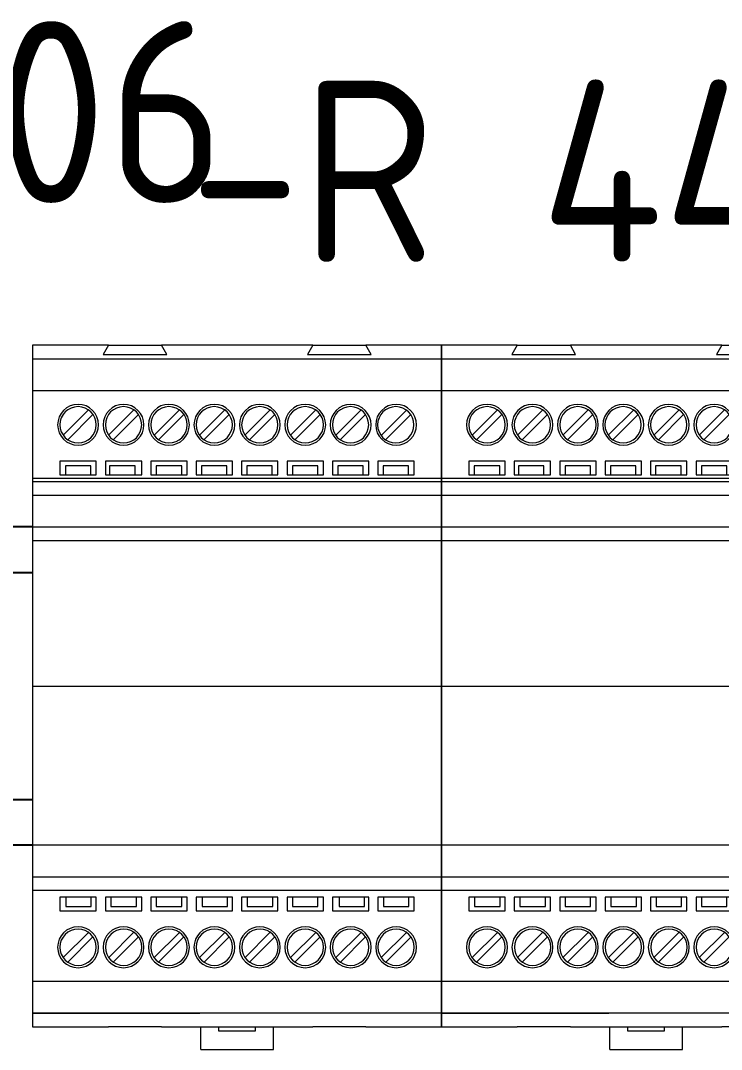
# Model space of a CAD drawing. Header units: millimetres. Extents: x 0 to 69574, y -5 to 41746.
# Drawn here: x 45949.9 to 46027, y 16584.4 to 16697.6 of the extents above; entities that cross this region are included whole.
import ezdxf
from ezdxf.enums import TextEntityAlignment as Align

# ---------------------------------------------------------------- set-up
doc = ezdxf.new("R2010")
doc.units = ezdxf.units.MM
doc.set_wipeout_variables(frame=1)
doc.layers.add('000-PI-Oprema', color=30, linetype='Continuous', lineweight=5)
doc.layers.add('000-PI_TEXT', color=7, linetype='Continuous')
doc.layers.add('004-PI-DIN Šina', color=3, linetype='Continuous')
doc.styles.add('PI0', font='isocpeur.ttf', dxfattribs={"width": 0.9})

# ---------------------------------------------------------------- blocks, each defined once
blk = doc.blocks.new('*U468')
at = {"layer": '004-PI-DIN Šina'}
blk.add_lwpolyline([(280, -17.5), (280, 17.5), (0, 17.5), (0, -17.5)], close=True, dxfattribs=at)
for points in [[(0, 12.5), (280, 12.5)], [(0, -12.5), (280, -12.5)]]:
    blk.add_lwpolyline(points, dxfattribs=at)
blk = doc.blocks.new('Diode block- 8 - 2954882')
at = {"layer": '000-PI-Oprema'}
for p, q in [((38051.77, 30782.32), (38051.77, 30782.32)), ((38051.77, 30782.32), (38059.77, 30782.32)), ((38059.77, 30782.32), (38059.77, 30782.32))]:
    blk.add_line(p, q, dxfattribs=at)
blk.add_wipeout([(38033.27, 30859.82), (38078.27, 30859.82), (38078.27, 30784.82), (38033.27, 30784.82)]).dxf.layer = '000-PI-Oprema'
for p, q in [((38033.27, 30859.82), (38033.27, 30854.82)), ((38033.27, 30859.82), (38033.27, 30859.82)), ((38041.6, 30859.82), (38033.27, 30859.82)), ((38036.77, 30859.82), (38036.77, 30859.82)), ((38039.77, 30859.82), (38039.77, 30859.82)), ((38041.6, 30859.82), (38041.02, 30858.82)), ((38041.6, 30859.82), (38041.6, 30859.82)), ((38041.6, 30859.82), (38047.44, 30859.82)), ((38041.77, 30859.82), (38041.77, 30859.82)), ((38044.77, 30859.82), (38044.77, 30859.82)), ((38046.77, 30859.82), (38046.77, 30859.82)), ((38047.44, 30859.82), (38047.44, 30859.82)), ((38064.1, 30859.82), (38047.44, 30859.82)), ((38048.02, 30858.82), (38047.44, 30859.82)), ((38049.77, 30859.82), (38049.77, 30859.82)), ((38051.77, 30859.82), (38051.77, 30859.82)), ((38054.77, 30859.82), (38054.77, 30859.82)), ((38056.77, 30859.82), (38056.77, 30859.82)), ((38059.77, 30859.82), (38059.77, 30859.82)), ((38061.77, 30859.82), (38061.77, 30859.82)), ((38064.1, 30859.82), (38063.52, 30858.82)), ((38064.1, 30859.82), (38064.1, 30859.82)), ((38064.1, 30859.82), (38069.94, 30859.82)), ((38064.77, 30859.82), (38064.77, 30859.82)), ((38066.77, 30859.82), (38066.77, 30859.82)), ((38069.77, 30859.82), (38069.77, 30859.82)), ((38069.94, 30859.82), (38069.94, 30859.82)), ((38078.27, 30859.82), (38069.94, 30859.82)), ((38070.52, 30858.82), (38069.94, 30859.82)), ((38071.77, 30859.82), (38071.77, 30859.82)), ((38074.77, 30859.82), (38074.77, 30859.82)), ((38078.27, 30859.82), (38078.27, 30859.82)), ((38078.27, 30854.82), (38078.27, 30859.82)), ((38033.27, 30858.32), (38078.27, 30858.32)), ((38033.27, 30858.32), (38078.27, 30858.32)), ((38041.02, 30858.82), (38041.02, 30858.82)), ((38041.02, 30858.82), (38048.02, 30858.82)), ((38048.02, 30858.82), (38048.02, 30858.82)), ((38063.52, 30858.82), (38070.52, 30858.82)), ((38063.52, 30858.82), (38063.52, 30858.82)), ((38070.52, 30858.82), (38070.52, 30858.82)), ((38033.27, 30854.82), (38033.27, 30845.21)), ((38078.27, 30854.82), (38033.27, 30854.82)), ((38078.27, 30845.21), (38078.27, 30854.82)), ((38039.42, 30852.71), (38036.63, 30849.93)), ((38038.27, 30853.32), (38038.27, 30853.32)), ((38038.27, 30853.07), (38038.27, 30853.07)), ((38039.42, 30852.71), (38039.42, 30852.71)), ((38044.42, 30852.71), (38041.63, 30849.93)), ((38043.27, 30853.32), (38043.27, 30853.32)), ((38043.27, 30853.07), (38043.27, 30853.07)), ((38044.42, 30852.71), (38044.42, 30852.71)), ((38049.42, 30852.71), (38046.63, 30849.93)), ((38048.27, 30853.32), (38048.27, 30853.32)), ((38048.27, 30853.07), (38048.27, 30853.07)), ((38049.42, 30852.71), (38049.42, 30852.71)), ((38051.62, 30849.92), (38054.41, 30852.71)), ((38053.25, 30853.07), (38053.25, 30853.07)), ((38053.27, 30853.32), (38053.27, 30853.32)), ((38054.41, 30852.71), (38054.42, 30852.71)), ((38054.42, 30852.71), (38054.42, 30852.71)), ((38059.42, 30852.71), (38056.63, 30849.93)), ((38058.27, 30853.32), (38058.27, 30853.32)), ((38058.27, 30853.07), (38058.27, 30853.07)), ((38059.42, 30852.71), (38059.42, 30852.71)), ((38064.42, 30852.71), (38061.63, 30849.93)), ((38063.27, 30853.32), (38063.27, 30853.32)), ((38063.27, 30853.07), (38063.27, 30853.07)), ((38064.42, 30852.71), (38064.42, 30852.71)), ((38066.62, 30849.92), (38069.41, 30852.71)), ((38068.25, 30853.07), (38068.25, 30853.07)), ((38068.27, 30853.32), (38068.27, 30853.32)), ((38069.41, 30852.71), (38069.41, 30852.71)), ((38071.61, 30849.91), (38074.4, 30852.7)), ((38073.23, 30853.07), (38073.23, 30853.07)), ((38073.27, 30853.32), (38073.27, 30853.32)), ((38074.4, 30852.7), (38074.4, 30852.7)), ((38037.13, 30849.43), (38039.91, 30852.22)), ((38039.91, 30852.22), (38039.91, 30852.22)), ((38042.13, 30849.43), (38044.91, 30852.22)), ((38044.91, 30852.22), (38044.91, 30852.22)), ((38047.13, 30849.43), (38049.91, 30852.22)), ((38049.91, 30852.22), (38049.91, 30852.22)), ((38052.12, 30849.43), (38054.9, 30852.21)), ((38054.91, 30852.22), (38054.9, 30852.21)), ((38054.91, 30852.22), (38054.91, 30852.22)), ((38057.13, 30849.43), (38059.91, 30852.22)), ((38059.91, 30852.22), (38059.91, 30852.22)), ((38062.13, 30849.43), (38064.91, 30852.22)), ((38064.91, 30852.22), (38064.91, 30852.22)), ((38069.9, 30852.21), (38067.12, 30849.43)), ((38069.9, 30852.21), (38069.9, 30852.21)), ((38074.89, 30852.2), (38072.11, 30849.42)), ((38074.89, 30852.2), (38074.89, 30852.2)), ((38036.63, 30849.93), (38036.63, 30849.93)), ((38037.13, 30849.43), (38037.13, 30849.43)), ((38041.63, 30849.93), (38041.63, 30849.93)), ((38042.13, 30849.43), (38042.13, 30849.43)), ((38046.63, 30849.93), (38046.63, 30849.93)), ((38047.13, 30849.43), (38047.13, 30849.43)), ((38051.62, 30849.92), (38051.62, 30849.92)), ((38052.12, 30849.43), (38052.12, 30849.43)), ((38056.63, 30849.93), (38056.63, 30849.93)), ((38057.13, 30849.43), (38057.13, 30849.43)), ((38061.63, 30849.93), (38061.63, 30849.93)), ((38062.13, 30849.43), (38062.13, 30849.43)), ((38066.62, 30849.92), (38066.62, 30849.92)), ((38067.12, 30849.43), (38067.12, 30849.43)), ((38071.61, 30849.91), (38071.61, 30849.91)), ((38072.11, 30849.42), (38072.11, 30849.42)), ((38038.27, 30849.07), (38038.27, 30849.07)), ((38038.27, 30848.82), (38038.27, 30848.82)), ((38043.27, 30849.07), (38043.27, 30849.07)), ((38043.27, 30848.82), (38043.27, 30848.82)), ((38048.27, 30849.07), (38048.27, 30849.07)), ((38048.27, 30848.82), (38048.27, 30848.82)), ((38053.25, 30849.07), (38053.25, 30849.07)), ((38053.27, 30848.82), (38053.27, 30848.82)), ((38058.27, 30849.07), (38058.27, 30849.07)), ((38058.27, 30848.82), (38058.27, 30848.82)), ((38063.27, 30849.07), (38063.27, 30849.07)), ((38063.27, 30848.82), (38063.27, 30848.82)), ((38068.25, 30849.07), (38068.25, 30849.07)), ((38068.27, 30848.82), (38068.27, 30848.82)), ((38073.23, 30849.07), (38073.23, 30849.07)), ((38073.27, 30848.82), (38073.27, 30848.82)), ((38036.27, 30847.07), (38036.27, 30845.57)), ((38040.27, 30847.07), (38036.27, 30847.07)), ((38036.27, 30847.07), (38036.27, 30847.07)), ((38040.27, 30845.57), (38040.27, 30847.07)), ((38040.27, 30847.07), (38040.27, 30847.07)), ((38041.27, 30847.07), (38041.27, 30845.57)), ((38045.27, 30847.07), (38041.27, 30847.07)), ((38041.27, 30847.07), (38041.27, 30847.07)), ((38045.27, 30845.57), (38045.27, 30847.07)), ((38045.27, 30847.07), (38045.27, 30847.07)), ((38050.27, 30847.07), (38046.27, 30847.07)), ((38046.27, 30847.07), (38046.27, 30845.57)), ((38046.27, 30847.07), (38046.27, 30847.07)), ((38050.27, 30845.57), (38050.27, 30847.07)), ((38050.27, 30847.07), (38050.27, 30847.07)), ((38051.27, 30847.07), (38051.27, 30845.57)), ((38055.27, 30847.07), (38051.27, 30847.07)), ((38051.27, 30847.07), (38051.27, 30847.07)), ((38055.27, 30845.57), (38055.27, 30847.07)), ((38055.27, 30847.07), (38055.27, 30847.07)), ((38060.27, 30847.07), (38056.27, 30847.07)), ((38056.27, 30847.07), (38056.27, 30845.57)), ((38056.27, 30847.07), (38056.27, 30847.07)), ((38060.27, 30845.57), (38060.27, 30847.07)), ((38060.27, 30847.07), (38060.27, 30847.07)), ((38061.27, 30847.07), (38061.27, 30845.57)), ((38065.27, 30847.07), (38061.27, 30847.07)), ((38061.27, 30847.07), (38061.27, 30847.07)), ((38065.27, 30845.57), (38065.27, 30847.07)), ((38065.27, 30847.07), (38065.27, 30847.07)), ((38066.27, 30847.07), (38066.27, 30845.57)), ((38070.27, 30847.07), (38066.27, 30847.07)), ((38066.27, 30847.07), (38066.27, 30847.07)), ((38070.27, 30845.57), (38070.27, 30847.07)), ((38070.27, 30847.07), (38070.27, 30847.07)), ((38071.27, 30847.07), (38071.27, 30845.57)), ((38075.27, 30847.07), (38071.27, 30847.07)), ((38071.27, 30847.07), (38071.27, 30847.07)), ((38075.27, 30845.57), (38075.27, 30847.07)), ((38075.27, 30847.07), (38075.27, 30847.07)), ((38036.87, 30846.57), (38036.87, 30845.57)), ((38039.67, 30846.57), (38036.87, 30846.57)), ((38036.87, 30846.57), (38036.87, 30846.57)), ((38039.67, 30845.57), (38039.67, 30846.57)), ((38039.67, 30846.57), (38039.67, 30846.57)), ((38041.74, 30846.57), (38041.74, 30845.57)), ((38044.54, 30846.57), (38041.74, 30846.57)), ((38041.74, 30846.57), (38041.74, 30846.57)), ((38044.54, 30845.57), (38044.54, 30846.57)), ((38044.54, 30846.57), (38044.54, 30846.57)), ((38046.87, 30846.57), (38046.87, 30845.57)), ((38049.67, 30846.57), (38046.87, 30846.57)), ((38046.87, 30846.57), (38046.87, 30846.57)), ((38049.67, 30845.57), (38049.67, 30846.57)), ((38049.67, 30846.57), (38049.67, 30846.57)), ((38051.85, 30846.57), (38051.85, 30845.57)), ((38054.65, 30846.57), (38051.85, 30846.57)), ((38051.85, 30846.57), (38051.85, 30846.57)), ((38054.65, 30845.57), (38054.65, 30846.57)), ((38054.65, 30846.57), (38054.65, 30846.57)), ((38056.83, 30846.57), (38056.83, 30845.57)), ((38059.63, 30846.57), (38056.83, 30846.57)), ((38056.83, 30846.57), (38056.83, 30846.57)), ((38059.63, 30845.57), (38059.63, 30846.57)), ((38059.63, 30846.57), (38059.63, 30846.57)), ((38061.87, 30846.57), (38061.87, 30845.57)), ((38064.67, 30846.57), (38061.87, 30846.57)), ((38061.87, 30846.57), (38061.87, 30846.57)), ((38064.67, 30845.57), (38064.67, 30846.57)), ((38064.67, 30846.57), (38064.67, 30846.57)), ((38066.85, 30846.57), (38066.85, 30845.57)), ((38069.65, 30846.57), (38066.85, 30846.57)), ((38066.85, 30846.57), (38066.85, 30846.57)), ((38069.65, 30845.57), (38069.65, 30846.57)), ((38069.65, 30846.57), (38069.65, 30846.57)), ((38071.83, 30846.57), (38071.83, 30845.57)), ((38074.63, 30846.57), (38071.83, 30846.57)), ((38071.83, 30846.57), (38071.83, 30846.57)), ((38074.63, 30845.57), (38074.63, 30846.57)), ((38074.63, 30846.57), (38074.63, 30846.57)), ((38033.27, 30845.21), (38033.27, 30844.82)), ((38033.27, 30845.21), (38078.27, 30845.21)), ((38033.27, 30844.82), (38033.27, 30844.82)), ((38033.27, 30844.82), (38033.27, 30843.32)), ((38033.27, 30844.82), (38078.27, 30844.82)), ((38036.27, 30845.57), (38040.27, 30845.57)), ((38036.27, 30845.57), (38036.27, 30845.57)), ((38036.87, 30845.57), (38036.87, 30845.57)), ((38039.67, 30845.57), (38039.67, 30845.57)), ((38040.27, 30845.57), (38040.27, 30845.57)), ((38041.27, 30845.57), (38045.27, 30845.57)), ((38041.27, 30845.57), (38041.27, 30845.57)), ((38041.74, 30845.57), (38041.74, 30845.57)), ((38044.54, 30845.57), (38044.54, 30845.57)), ((38045.27, 30845.57), (38045.27, 30845.57)), ((38046.27, 30845.57), (38050.27, 30845.57)), ((38046.27, 30845.57), (38046.27, 30845.57)), ((38046.87, 30845.57), (38046.87, 30845.57)), ((38049.67, 30845.57), (38049.67, 30845.57)), ((38050.27, 30845.57), (38050.27, 30845.57)), ((38051.27, 30845.57), (38055.27, 30845.57)), ((38051.27, 30845.57), (38051.27, 30845.57)), ((38051.85, 30845.57), (38051.85, 30845.57)), ((38054.65, 30845.57), (38054.65, 30845.57)), ((38055.27, 30845.57), (38055.27, 30845.57)), ((38056.27, 30845.57), (38060.27, 30845.57)), ((38056.27, 30845.57), (38056.27, 30845.57)), ((38056.83, 30845.57), (38056.83, 30845.57)), ((38059.63, 30845.57), (38059.63, 30845.57)), ((38060.27, 30845.57), (38060.27, 30845.57)), ((38061.27, 30845.57), (38065.27, 30845.57)), ((38061.27, 30845.57), (38061.27, 30845.57)), ((38061.87, 30845.57), (38061.87, 30845.57)), ((38064.67, 30845.57), (38064.67, 30845.57)), ((38065.27, 30845.57), (38065.27, 30845.57)), ((38066.27, 30845.57), (38070.27, 30845.57)), ((38066.27, 30845.57), (38066.27, 30845.57)), ((38066.85, 30845.57), (38066.85, 30845.57)), ((38069.65, 30845.57), (38069.65, 30845.57)), ((38070.27, 30845.57), (38070.27, 30845.57)), ((38071.27, 30845.57), (38075.27, 30845.57)), ((38071.27, 30845.57), (38071.27, 30845.57)), ((38071.83, 30845.57), (38071.83, 30845.57)), ((38074.63, 30845.57), (38074.63, 30845.57)), ((38075.27, 30845.57), (38075.27, 30845.57)), ((38078.27, 30844.82), (38078.27, 30845.21)), ((38078.27, 30843.32), (38078.27, 30844.82)), ((38078.27, 30844.82), (38078.27, 30844.82)), ((38033.27, 30843.32), (38033.27, 30801.32)), ((38033.27, 30843.32), (38033.27, 30843.32)), ((38033.27, 30843.32), (38078.27, 30843.32)), ((38078.27, 30843.32), (38078.27, 30843.32)), ((38078.27, 30801.32), (38078.27, 30843.32)), ((38033.27, 30839.82), (38033.27, 30839.82)), ((38078.27, 30839.82), (38033.27, 30839.82)), ((38078.27, 30839.82), (38033.27, 30839.82)), ((38078.27, 30839.82), (38078.27, 30839.82)), ((38033.27, 30838.32), (38033.27, 30838.32)), ((38033.27, 30838.32), (38078.27, 30838.32)), ((38078.27, 30838.32), (38078.27, 30838.32)), ((38033.27, 30822.32), (38078.27, 30822.32)), ((38033.27, 30804.82), (38033.27, 30804.82)), ((38078.27, 30804.82), (38033.27, 30804.82)), ((38078.27, 30804.82), (38078.27, 30804.82)), ((38033.27, 30801.32), (38033.27, 30799.82)), ((38033.27, 30801.32), (38033.27, 30801.32)), ((38033.27, 30801.32), (38078.27, 30801.32)), ((38078.27, 30799.82), (38078.27, 30801.32)), ((38078.27, 30801.32), (38078.27, 30801.32)), ((38033.27, 30799.82), (38033.27, 30789.82)), ((38033.27, 30799.82), (38033.27, 30799.82)), ((38078.27, 30799.82), (38033.27, 30799.82)), ((38078.27, 30789.82), (38078.27, 30799.82)), ((38078.27, 30799.82), (38078.27, 30799.82)), ((38040.27, 30799.07), (38036.27, 30799.07)), ((38036.27, 30799.07), (38036.27, 30797.57)), ((38036.27, 30799.07), (38036.27, 30799.07)), ((38036.91, 30799.07), (38036.91, 30798.07)), ((38036.91, 30799.07), (38036.91, 30799.07)), ((38039.71, 30798.07), (38039.71, 30799.07)), ((38039.71, 30799.07), (38039.71, 30799.07)), ((38040.27, 30797.57), (38040.27, 30799.07)), ((38040.27, 30799.07), (38040.27, 30799.07)), ((38041.27, 30799.07), (38041.27, 30797.57)), ((38045.27, 30799.07), (38041.27, 30799.07)), ((38041.27, 30799.07), (38041.27, 30799.07)), ((38041.89, 30799.07), (38041.89, 30798.07)), ((38041.89, 30799.07), (38041.89, 30799.07)), ((38044.69, 30798.07), (38044.69, 30799.07)), ((38044.69, 30799.07), (38044.69, 30799.07)), ((38045.27, 30797.57), (38045.27, 30799.07)), ((38045.27, 30799.07), (38045.27, 30799.07)), ((38046.27, 30799.07), (38046.27, 30797.57)), ((38050.27, 30799.07), (38046.27, 30799.07)), ((38046.27, 30799.07), (38046.27, 30799.07)), ((38046.87, 30799.07), (38046.87, 30798.07)), ((38046.87, 30799.07), (38046.87, 30799.07)), ((38049.67, 30798.07), (38049.67, 30799.07)), ((38049.67, 30799.07), (38049.67, 30799.07)), ((38050.27, 30797.57), (38050.27, 30799.07)), ((38050.27, 30799.07), (38050.27, 30799.07)), ((38055.27, 30799.07), (38051.27, 30799.07)), ((38051.27, 30799.07), (38051.27, 30797.57)), ((38051.27, 30799.07), (38051.27, 30799.07)), ((38051.91, 30799.07), (38051.91, 30798.07)), ((38051.91, 30799.07), (38051.91, 30799.07)), ((38054.71, 30798.07), (38054.71, 30799.07)), ((38054.71, 30799.07), (38054.71, 30799.07)), ((38055.27, 30797.57), (38055.27, 30799.07)), ((38055.27, 30799.07), (38055.27, 30799.07)), ((38056.27, 30799.07), (38056.27, 30797.57)), ((38060.27, 30799.07), (38056.27, 30799.07)), ((38056.27, 30799.07), (38056.27, 30799.07)), ((38056.89, 30799.07), (38056.89, 30798.07)), ((38056.89, 30799.07), (38056.89, 30799.07)), ((38059.69, 30798.07), (38059.69, 30799.07)), ((38059.69, 30799.07), (38059.69, 30799.07)), ((38060.27, 30797.57), (38060.27, 30799.07)), ((38060.27, 30799.07), (38060.27, 30799.07)), ((38061.27, 30799.07), (38061.27, 30797.57)), ((38065.27, 30799.07), (38061.27, 30799.07)), ((38061.27, 30799.07), (38061.27, 30799.07)), ((38061.87, 30799.07), (38061.87, 30798.07)), ((38061.87, 30799.07), (38061.87, 30799.07)), ((38064.67, 30798.07), (38064.67, 30799.07)), ((38064.67, 30799.07), (38064.67, 30799.07)), ((38065.27, 30797.57), (38065.27, 30799.07)), ((38065.27, 30799.07), (38065.27, 30799.07)), ((38066.27, 30799.07), (38066.27, 30797.57)), ((38070.27, 30799.07), (38066.27, 30799.07)), ((38066.27, 30799.07), (38066.27, 30799.07)), ((38067, 30799.07), (38067, 30798.07)), ((38067, 30799.07), (38067, 30799.07)), ((38069.8, 30798.07), (38069.8, 30799.07)), ((38069.8, 30799.07), (38069.8, 30799.07)), ((38070.27, 30797.57), (38070.27, 30799.07)), ((38070.27, 30799.07), (38070.27, 30799.07)), ((38071.27, 30799.07), (38071.27, 30797.57)), ((38075.27, 30799.07), (38071.27, 30799.07)), ((38071.27, 30799.07), (38071.27, 30799.07)), ((38071.87, 30799.07), (38071.87, 30798.07)), ((38071.87, 30799.07), (38071.87, 30799.07)), ((38074.67, 30798.07), (38074.67, 30799.07)), ((38074.67, 30799.07), (38074.67, 30799.07)), ((38075.27, 30797.57), (38075.27, 30799.07)), ((38075.27, 30799.07), (38075.27, 30799.07)), ((38036.27, 30797.57), (38040.27, 30797.57)), ((38036.27, 30797.57), (38036.27, 30797.57)), ((38036.91, 30798.07), (38039.71, 30798.07)), ((38036.91, 30798.07), (38036.91, 30798.07)), ((38039.71, 30798.07), (38039.71, 30798.07)), ((38040.27, 30797.57), (38040.27, 30797.57)), ((38041.27, 30797.57), (38045.27, 30797.57)), ((38041.27, 30797.57), (38041.27, 30797.57)), ((38041.89, 30798.07), (38044.69, 30798.07)), ((38041.89, 30798.07), (38041.89, 30798.07)), ((38044.69, 30798.07), (38044.69, 30798.07)), ((38045.27, 30797.57), (38045.27, 30797.57)), ((38046.27, 30797.57), (38050.27, 30797.57)), ((38046.27, 30797.57), (38046.27, 30797.57)), ((38046.87, 30798.07), (38049.67, 30798.07)), ((38046.87, 30798.07), (38046.87, 30798.07)), ((38049.67, 30798.07), (38049.67, 30798.07)), ((38050.27, 30797.57), (38050.27, 30797.57)), ((38051.27, 30797.57), (38055.27, 30797.57)), ((38051.27, 30797.57), (38051.27, 30797.57)), ((38051.91, 30798.07), (38054.71, 30798.07)), ((38051.91, 30798.07), (38051.91, 30798.07)), ((38054.71, 30798.07), (38054.71, 30798.07)), ((38055.27, 30797.57), (38055.27, 30797.57)), ((38056.27, 30797.57), (38060.27, 30797.57)), ((38056.27, 30797.57), (38056.27, 30797.57)), ((38056.89, 30798.07), (38059.69, 30798.07)), ((38056.89, 30798.07), (38056.89, 30798.07)), ((38059.69, 30798.07), (38059.69, 30798.07)), ((38060.27, 30797.57), (38060.27, 30797.57)), ((38061.27, 30797.57), (38065.27, 30797.57)), ((38061.27, 30797.57), (38061.27, 30797.57)), ((38061.87, 30798.07), (38064.67, 30798.07)), ((38061.87, 30798.07), (38061.87, 30798.07)), ((38064.67, 30798.07), (38064.67, 30798.07)), ((38065.27, 30797.57), (38065.27, 30797.57)), ((38066.27, 30797.57), (38070.27, 30797.57)), ((38066.27, 30797.57), (38066.27, 30797.57)), ((38067, 30798.07), (38069.8, 30798.07)), ((38067, 30798.07), (38067, 30798.07)), ((38069.8, 30798.07), (38069.8, 30798.07)), ((38070.27, 30797.57), (38070.27, 30797.57)), ((38071.27, 30797.57), (38075.27, 30797.57)), ((38071.27, 30797.57), (38071.27, 30797.57)), ((38071.87, 30798.07), (38074.67, 30798.07)), ((38071.87, 30798.07), (38071.87, 30798.07)), ((38074.67, 30798.07), (38074.67, 30798.07)), ((38075.27, 30797.57), (38075.27, 30797.57)), ((38039.42, 30795.21), (38036.63, 30792.43)), ((38038.27, 30795.82), (38038.27, 30795.82)), ((38038.27, 30795.57), (38038.27, 30795.57)), ((38039.42, 30795.21), (38039.42, 30795.21)), ((38041.64, 30792.44), (38044.42, 30795.22)), ((38043.27, 30795.82), (38043.27, 30795.82)), ((38043.29, 30795.57), (38043.29, 30795.57)), ((38044.42, 30795.22), (38044.42, 30795.22)), ((38049.42, 30795.21), (38046.63, 30792.43)), ((38048.27, 30795.82), (38048.27, 30795.82)), ((38048.27, 30795.57), (38048.27, 30795.57)), ((38049.42, 30795.21), (38049.42, 30795.21)), ((38054.42, 30795.21), (38051.63, 30792.43)), ((38053.27, 30795.82), (38053.27, 30795.82)), ((38053.27, 30795.57), (38053.27, 30795.57)), ((38054.42, 30795.21), (38054.42, 30795.21)), ((38056.64, 30792.44), (38059.42, 30795.22)), ((38058.27, 30795.82), (38058.27, 30795.82)), ((38058.29, 30795.57), (38058.29, 30795.57)), ((38059.42, 30795.22), (38059.42, 30795.22)), ((38064.42, 30795.21), (38061.63, 30792.43)), ((38063.27, 30795.82), (38063.27, 30795.82)), ((38063.27, 30795.57), (38063.27, 30795.57)), ((38064.42, 30795.21), (38064.42, 30795.21)), ((38069.42, 30795.21), (38066.63, 30792.43)), ((38068.27, 30795.82), (38068.27, 30795.82)), ((38068.27, 30795.57), (38068.27, 30795.57)), ((38069.42, 30795.21), (38069.42, 30795.21)), ((38074.42, 30795.21), (38071.63, 30792.43)), ((38073.27, 30795.82), (38073.27, 30795.82)), ((38073.27, 30795.57), (38073.27, 30795.57)), ((38074.42, 30795.21), (38074.42, 30795.21)), ((38037.13, 30791.93), (38039.91, 30794.72)), ((38039.91, 30794.72), (38039.91, 30794.72)), ((38044.92, 30794.73), (38042.13, 30791.94)), ((38044.92, 30794.73), (38044.92, 30794.73)), ((38047.13, 30791.93), (38049.91, 30794.72)), ((38049.91, 30794.72), (38049.91, 30794.72)), ((38052.13, 30791.93), (38054.91, 30794.72)), ((38054.91, 30794.72), (38054.91, 30794.72)), ((38059.92, 30794.73), (38057.13, 30791.94)), ((38059.92, 30794.73), (38059.92, 30794.73)), ((38062.13, 30791.93), (38064.91, 30794.72)), ((38064.91, 30794.72), (38064.91, 30794.72)), ((38067.13, 30791.93), (38069.91, 30794.72)), ((38069.91, 30794.72), (38069.91, 30794.72)), ((38072.13, 30791.93), (38074.91, 30794.72)), ((38074.91, 30794.72), (38074.91, 30794.72)), ((38036.63, 30792.43), (38036.63, 30792.43)), ((38037.13, 30791.93), (38037.13, 30791.93)), ((38038.27, 30791.57), (38038.27, 30791.57)), ((38041.64, 30792.44), (38041.64, 30792.44)), ((38042.13, 30791.94), (38042.13, 30791.94)), ((38043.29, 30791.57), (38043.29, 30791.57)), ((38046.63, 30792.43), (38046.63, 30792.43)), ((38047.13, 30791.93), (38047.13, 30791.93)), ((38048.27, 30791.57), (38048.27, 30791.57)), ((38051.63, 30792.43), (38051.63, 30792.43)), ((38052.13, 30791.93), (38052.13, 30791.93)), ((38053.27, 30791.57), (38053.27, 30791.57)), ((38056.64, 30792.44), (38056.64, 30792.44)), ((38057.13, 30791.94), (38057.13, 30791.94)), ((38058.29, 30791.57), (38058.29, 30791.57)), ((38061.63, 30792.43), (38061.63, 30792.43)), ((38062.13, 30791.93), (38062.13, 30791.93)), ((38063.27, 30791.57), (38063.27, 30791.57)), ((38066.63, 30792.43), (38066.63, 30792.43)), ((38067.13, 30791.93), (38067.13, 30791.93)), ((38068.27, 30791.57), (38068.27, 30791.57)), ((38071.63, 30792.43), (38071.63, 30792.43)), ((38072.13, 30791.93), (38072.13, 30791.93)), ((38073.27, 30791.57), (38073.27, 30791.57)), ((38038.27, 30791.32), (38038.27, 30791.32)), ((38043.27, 30791.32), (38043.27, 30791.32)), ((38048.27, 30791.32), (38048.27, 30791.32)), ((38053.27, 30791.32), (38053.27, 30791.32)), ((38058.27, 30791.32), (38058.27, 30791.32)), ((38063.27, 30791.32), (38063.27, 30791.32)), ((38068.27, 30791.32), (38068.27, 30791.32)), ((38073.27, 30791.32), (38073.27, 30791.32)), ((38033.27, 30789.82), (38033.27, 30784.82)), ((38033.27, 30789.82), (38078.27, 30789.82)), ((38078.27, 30784.82), (38078.27, 30789.82)), ((38051.67, 30786.32), (38033.27, 30786.32)), ((38033.27, 30786.32), (38051.67, 30786.32)), ((38078.27, 30786.32), (38051.67, 30786.32)), ((38078.27, 30786.32), (38059.87, 30786.32)), ((38033.27, 30784.82), (38033.27, 30784.82)), ((38033.27, 30784.82), (38041.6, 30784.82)), ((38036.77, 30784.82), (38036.77, 30784.82)), ((38039.77, 30784.82), (38039.77, 30784.82)), ((38047.44, 30784.82), (38041.6, 30784.82)), ((38041.6, 30784.82), (38041.6, 30784.82)), ((38041.77, 30784.82), (38041.77, 30784.82)), ((38044.77, 30784.82), (38044.77, 30784.82)), ((38046.77, 30784.82), (38046.77, 30784.82)), ((38047.44, 30784.82), (38064.1, 30784.82)), ((38047.44, 30784.82), (38047.44, 30784.82)), ((38049.77, 30784.82), (38049.77, 30784.82)), ((38051.67, 30784.82), (38051.67, 30784.82)), ((38051.77, 30784.82), (38051.77, 30784.82)), ((38051.77, 30782.32), (38051.77, 30784.82)), ((38053.77, 30784.32), (38053.77, 30784.82)), ((38054.77, 30784.82), (38054.77, 30784.82)), ((38056.77, 30784.82), (38056.77, 30784.82)), ((38057.77, 30784.82), (38057.77, 30784.32)), ((38059.77, 30784.82), (38059.77, 30784.82)), ((38059.77, 30782.32), (38059.77, 30784.82)), ((38059.87, 30784.82), (38059.87, 30784.82)), ((38061.77, 30784.82), (38061.77, 30784.82)), ((38069.94, 30784.82), (38064.1, 30784.82)), ((38064.1, 30784.82), (38064.1, 30784.82)), ((38064.77, 30784.82), (38064.77, 30784.82)), ((38066.77, 30784.82), (38066.77, 30784.82)), ((38069.77, 30784.82), (38069.77, 30784.82)), ((38069.94, 30784.82), (38078.27, 30784.82)), ((38069.94, 30784.82), (38069.94, 30784.82)), ((38071.77, 30784.82), (38071.77, 30784.82)), ((38074.77, 30784.82), (38074.77, 30784.82)), ((38078.27, 30784.82), (38078.27, 30784.82)), ((38057.77, 30784.32), (38053.77, 30784.32)), ((38053.77, 30784.32), (38053.77, 30784.32)), ((38057.77, 30784.32), (38057.77, 30784.32))]:
    blk.add_line(p, q, dxfattribs=at)
for centre, radius, start, end in [((38038.27, 30851.07), 2.25, 90, 270), ((38038.27, 30851.07), 2, 90, 270), ((38038.27, 30851.07), 2.25, 270, 90), ((38038.27, 30851.07), 2, 270, 90), ((38043.27, 30851.07), 2.25, 90, 270), ((38043.27, 30851.07), 2, 90, 270), ((38043.27, 30851.07), 2.25, 270, 90), ((38043.27, 30851.07), 2, 270, 90), ((38048.27, 30851.07), 2.25, 90, 270), ((38048.27, 30851.07), 2, 90, 270), ((38048.27, 30851.07), 2.25, 270, 90), ((38048.27, 30851.07), 2, 270, 90), ((38053.27, 30851.07), 2.25, 90, 270), ((38053.25, 30851.07), 2, 90, 270), ((38053.25, 30851.07), 2, 270, 90), ((38053.27, 30851.07), 2.25, 270, 90), ((38053.27, 30851.07), 2, 34.9214, 55.0787), ((38058.27, 30851.07), 2.25, 90, 270), ((38058.27, 30851.07), 2, 90, 270), ((38058.27, 30851.07), 2.25, 270, 90), ((38058.27, 30851.07), 2, 270, 90), ((38063.27, 30851.07), 2.25, 90, 270), ((38063.27, 30851.07), 2, 90, 270), ((38063.27, 30851.07), 2.25, 270, 90), ((38063.27, 30851.07), 2, 270, 90), ((38068.27, 30851.07), 2.25, 90, 270), ((38068.25, 30851.07), 2, 90, 270), ((38068.25, 30851.07), 2, 270, 90), ((38068.27, 30851.07), 2.25, 270, 90), ((38073.27, 30851.07), 2.25, 90, 270), ((38073.23, 30851.07), 2, 90, 270), ((38073.23, 30851.07), 2, 270, 90), ((38073.27, 30851.07), 2.25, 270, 90), ((38038.27, 30793.57), 2.25, 90, 270), ((38038.27, 30793.57), 2, 90, 270), ((38038.27, 30793.57), 2.25, 270, 90), ((38038.27, 30793.57), 2, 270, 90), ((38043.27, 30793.57), 2.25, 90, 270), ((38043.29, 30793.57), 2, 90, 270), ((38043.27, 30793.57), 2.25, 270, 90), ((38043.29, 30793.57), 2, 270, 90), ((38048.27, 30793.57), 2.25, 90, 270), ((38048.27, 30793.57), 2, 90, 270), ((38048.27, 30793.57), 2.25, 270, 90), ((38048.27, 30793.57), 2, 270, 90), ((38053.27, 30793.57), 2.25, 90, 270), ((38053.27, 30793.57), 2, 90, 270), ((38053.27, 30793.57), 2.25, 270, 90), ((38053.27, 30793.57), 2, 270, 90), ((38058.27, 30793.57), 2.25, 90, 270), ((38058.29, 30793.57), 2, 90, 270), ((38058.27, 30793.57), 2.25, 270, 90), ((38058.29, 30793.57), 2, 270, 90), ((38063.27, 30793.57), 2.25, 90, 270), ((38063.27, 30793.57), 2, 90, 270), ((38063.27, 30793.57), 2.25, 270, 90), ((38063.27, 30793.57), 2, 270, 90), ((38068.27, 30793.57), 2.25, 90, 270), ((38068.27, 30793.57), 2, 90, 270), ((38068.27, 30793.57), 2.25, 270, 90), ((38068.27, 30793.57), 2, 270, 90), ((38073.27, 30793.57), 2.25, 90, 270), ((38073.27, 30793.57), 2, 90, 270), ((38073.27, 30793.57), 2.25, 270, 90), ((38073.27, 30793.57), 2, 270, 90)]:
    blk.add_arc(centre, radius, start, end, dxfattribs=at)

msp = doc.modelspace()

# ---------------------------------------------------------------- block references
msp.add_blockref('*U468', (45890.52, 16624.404))

# ---------------------------------------------------------------- texts
at = {"layer": '000-PI_TEXT', "color": 0, "style": 'PI0', "width": 0.9}
msp.add_text('-BE 471 06', height=20, dxfattribs=at).set_placement((45910.474, 16687.608), align=Align.MIDDLE)
at = {"layer": '000-PI_TEXT', "style": 'PI0', "width": 0.9}
msp.add_text('-R 442 03...14', height=20, dxfattribs=at).set_placement((46044.888, 16681.128), align=Align.MIDDLE)

# ---------------------------------------------------------------- next in the draw order: block references
at = {"layer": '000-PI-Oprema'}
msp.add_blockref('Diode block- 8 - 2954882', (7917.95, -14197.921), dxfattribs=at)

# ---------------------------------------------------------------- next in the draw order: block references
msp.add_blockref('Diode block- 8 - 2954882', (7962.95, -14197.921), dxfattribs=at)

doc.saveas('drawing.dxf')
